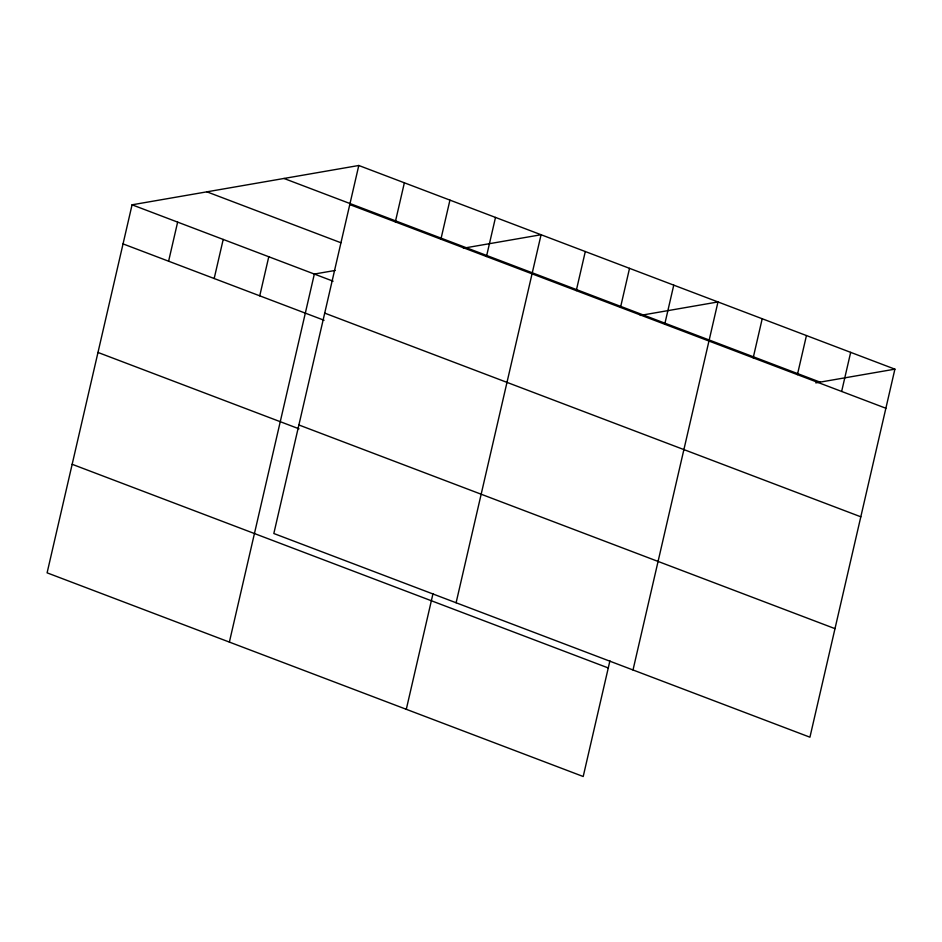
<?xml version="1.0" encoding="UTF-8"?>
<svg xmlns="http://www.w3.org/2000/svg" width="942" height="942" viewBox="0 0 942 942"><rect width="100%" height="100%" fill="white"/><g stroke="black" fill="none" stroke-linecap="round" stroke-linejoin="round"><path stroke-width="1.41" d="M358.796 165.486L273.828 533.513L809.932 737.197L894.9 369.158L358.796 165.486L132.068 204.803L47.1 572.842L583.204 776.514L609.921 660.789M168.606 261.205L177.638 222.124M214.175 278.526L223.207 239.433M259.745 295.835L268.776 256.742M229.377 642.091L314.345 274.051L335.128 270.448M395.334 221.888L404.365 182.795M440.903 239.197L449.935 200.116M486.472 256.507L495.504 217.425M406.296 709.302L433.014 593.578M456.105 602.762L541.073 234.735L463.393 248.205M576.269 290.631L585.3 251.538M620.507 307.433L629.527 268.34M664.734 324.236L673.754 285.143M633.012 669.974L717.981 301.946L640.313 315.417M753.188 357.842L762.208 318.749M797.415 374.645L806.446 335.552M841.642 391.448L850.673 352.355M815.796 382.876L894.9 369.158M283.978 178.462L820.082 382.134M349.765 204.579L885.88 408.251M206.887 191.827L340.91 242.753M132.068 204.803L333.103 281.187M324.707 313.121L860.811 516.805M123.037 243.896L324.083 320.268M298.885 424.972L834.989 628.644M97.98 352.449L299.026 428.822M72.157 464.288L608.273 667.96"/></g></svg>
